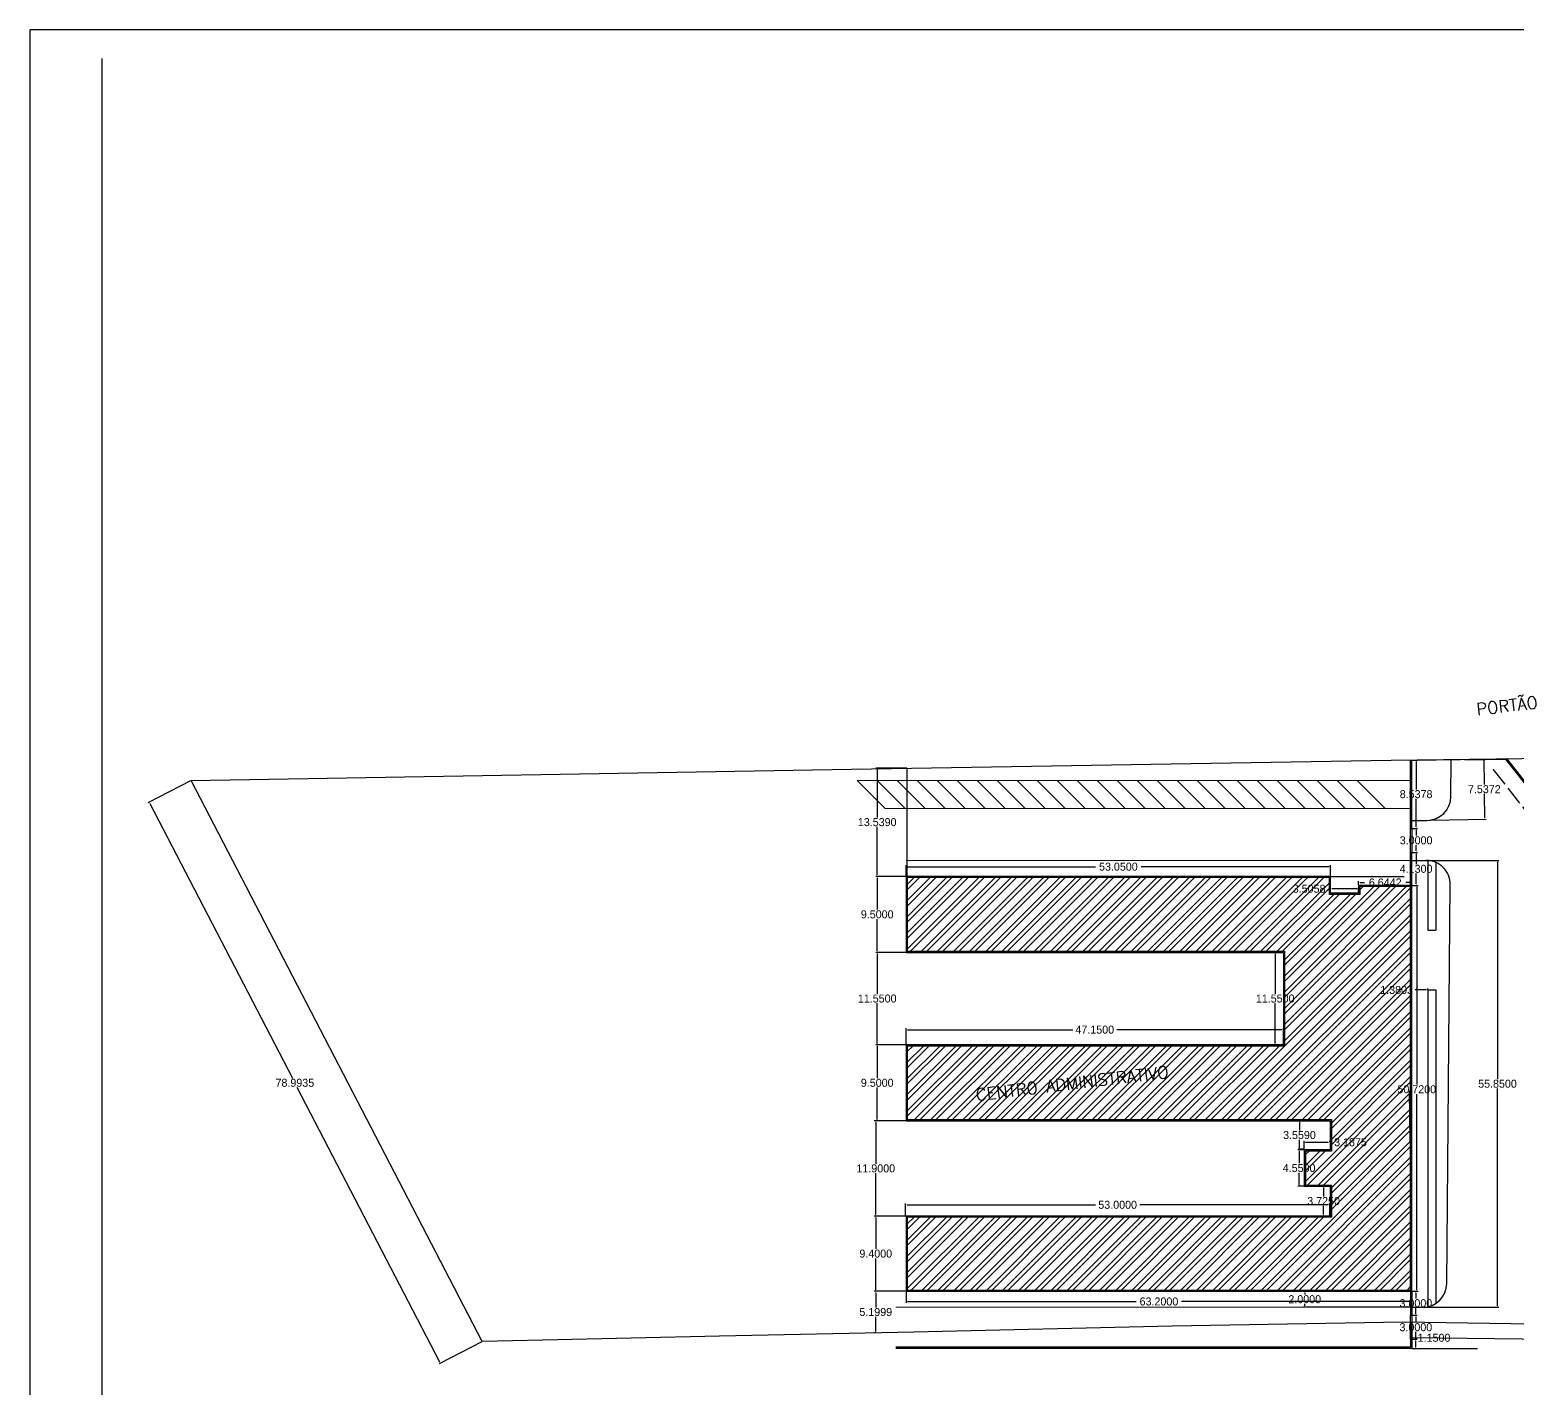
# Model space of a CAD drawing. Header units: inches. Extents: x 1211 to 1586, y 4594 to 4984.
# Drawn here: x 1280.5 to 1332.1, y 4739.2 to 4786.3 of the extents above; entities that cross this region are included whole.
import ezdxf

# ---------------------------------------------------------------- set-up
doc = ezdxf.new("R2010")
doc.units = ezdxf.units.IN
doc.header["$MEASUREMENT"] = 0
doc.linetypes.add('ACAD_ISO02W100', pattern=[15, 12, -3])
doc.linetypes.add('CONTINUO', pattern=[0])
for name, color, linetype in [('0.1', 1, 'Continuous'), ('Layer1', 1, 'Continuous'), ('Layer2', 2, 'Continuous'), ('PLANIMETRIA', 7, 'CONTINUO'), ('S2MARGF', 4, 'Continuous'), ('S2MARGG', 13, 'Continuous')]:
    doc.layers.add(name, color=color, linetype=linetype)
doc.layers.add('LINHA FINAS', color=1, linetype='Continuous', lineweight=15)
doc.styles.add('SIMPLEX', font='simplex', dxfattribs={"height": 0.2})
doc.dimstyles.get("Standard").update_dxf_attribs({"dimtxt": 0.35, "dimasz": 0.18, "dimexe": 0.18, "dimexo": 0.0625, "dimgap": 0.09, "dimtad": 0, "dimtih": 1, "dimtoh": 1, "dimzin": 0, "dimdsep": 46, "dimtxsty": 'Standard', "dimcen": 0.09, "dimse1": 1, "dimse2": 1, "dimadec": 0, "dimazin": 0, "dimtfac": 1, "dimtofl": 0, "dimtmove": 0, "dimatfit": 3, "dimfxl": 1, "dimtolj": 1, "dimtzin": 0, "dimarcsym": 0})

# ---------------------------------------------------------------- blocks, each defined once
blk = doc.blocks.new('implant 1')
h = blk.add_hatch()
h.set_pattern_fill('ANSI32', color=256, scale=0.15, style=0)
h.set_pattern_definition([(45, (0, 0), (-1.0102788, 1.0102788), []), (45, (0.6735, 0), (-1.0102788, 1.0102788), [])])
h.paths.add_polyline_path([(2131.32, 701.89), (2128.07, 701.89), (2128.07, 697.64), (2131.32, 697.64), (2131.32, 693.61), (2078.32, 693.61), (2078.32, 684.51), (2141.22, 684.51), (2141.22, 734.93), (2134.88, 734.93), (2134.88, 733.96), (2131.07, 733.96), (2131.07, 736.06), (2078.32, 736.06), (2078.32, 726.86), (2125.47, 726.86), (2125.47, 715.01), (2078.32, 715.01), (2078.32, 705.81), (2131.32, 705.81)])
blk.add_lwpolyline([(2078.17, 684.36), (2141.37, 684.36), (2141.37, 735.08), (2134.73, 735.08), (2134.73, 734.11), (2131.22, 734.11), (2131.22, 736.21), (2078.17, 736.21), (2078.17, 726.71), (2125.32, 726.71), (2125.32, 715.16), (2078.17, 715.16), (2078.17, 705.66), (2131.17, 705.66), (2131.17, 702.04), (2127.92, 702.04), (2127.92, 697.49), (2131.17, 697.49), (2131.17, 693.76), (2078.17, 693.76), (2078.17, 684.36)])
blk.add_lwpolyline([(2078.32, 684.51), (2141.22, 684.51), (2141.22, 734.93), (2134.88, 734.93), (2134.88, 733.96), (2131.07, 733.96), (2131.07, 736.06), (2078.32, 736.06), (2078.32, 726.86), (2125.47, 726.86), (2125.47, 715.01), (2078.32, 715.01), (2078.32, 705.81), (2131.32, 705.81), (2131.32, 701.89), (2128.07, 701.89), (2128.07, 697.64), (2131.32, 697.64), (2131.32, 693.61), (2078.32, 693.61)], close=True)
blk = doc.blocks.new('*D25')
at = {"layer": 'Defpoints', "color": 0, "transparency": 16777216}
for p in [(915.19, 4654.3), (918.95, 4654.3, -102), (918.95, 4640.76, -102)]:
    blk.add_point(p, dxfattribs=at)
at = {"layer": 'Layer2', "color": 0, "lineweight": -2, "transparency": 16777216}
for p, q in [((918.89, 4654.3), (915.01, 4654.3)), ((915.19, 4654.12), (915.19, 4648.12)), ((915.19, 4640.94), (915.19, 4646.94)), ((918.89, 4640.76), (915.01, 4640.76))]:
    blk.add_line(p, q, dxfattribs=at)
at = {"layer": 'Layer2', "color": 0, "transparency": 16777216}
for points in [[(915.16, 4654.12), (915.22, 4654.12), (915.19, 4654.3)], [(915.16, 4640.94), (915.22, 4640.94), (915.19, 4640.76)]]:
    blk.add_solid(points, dxfattribs=at)
at = {"layer": 'Layer2', "color": 0, "transparency": 16777216, "insert": (915.19, 4647.53), "char_height": 1, "attachment_point": 5}
blk.add_mtext('\\A1;13.5390', dxfattribs=at)
blk = doc.blocks.new('*D26')
at = {"layer": 'Defpoints', "color": 0, "transparency": 16777216}
for p in [(918.8, 4640.76, -102), (915.19, 4631.26), (918.8, 4631.26, -102)]:
    blk.add_point(p, dxfattribs=at)
at = {"layer": 'Layer2', "color": 0, "lineweight": -2, "transparency": 16777216}
for p, q in [((918.74, 4640.76), (915.01, 4640.76)), ((915.19, 4640.58), (915.19, 4636.6)), ((915.19, 4631.44), (915.19, 4635.42)), ((918.74, 4631.26), (915.01, 4631.26))]:
    blk.add_line(p, q, dxfattribs=at)
at = {"layer": 'Layer2', "color": 0, "transparency": 16777216}
for points in [[(915.16, 4640.58), (915.22, 4640.58), (915.19, 4640.76)], [(915.16, 4631.44), (915.22, 4631.44), (915.19, 4631.26)]]:
    blk.add_solid(points, dxfattribs=at)
at = {"layer": 'Layer2', "color": 0, "transparency": 16777216, "insert": (915.19, 4636.01), "char_height": 1, "attachment_point": 5}
blk.add_mtext('\\A1;9.5000', dxfattribs=at)
blk = doc.blocks.new('*D27')
at = {"layer": 'Defpoints', "color": 0, "transparency": 16777216}
for p in [(918.8, 4631.26, -102), (915.19, 4619.71), (918.8, 4619.71, -102)]:
    blk.add_point(p, dxfattribs=at)
at = {"layer": 'Layer2', "color": 0, "lineweight": -2, "transparency": 16777216}
for p, q in [((918.74, 4631.26), (915.01, 4631.26)), ((915.19, 4631.08), (915.19, 4626.08)), ((915.19, 4619.89), (915.19, 4624.9)), ((918.74, 4619.71), (915.01, 4619.71))]:
    blk.add_line(p, q, dxfattribs=at)
at = {"layer": 'Layer2', "color": 0, "transparency": 16777216}
for points in [[(915.16, 4631.08), (915.22, 4631.08), (915.19, 4631.26)], [(915.16, 4619.89), (915.22, 4619.89), (915.19, 4619.71)]]:
    blk.add_solid(points, dxfattribs=at)
at = {"layer": 'Layer2', "color": 0, "transparency": 16777216, "insert": (915.19, 4625.49), "char_height": 1, "attachment_point": 5}
blk.add_mtext('\\A1;11.5500', dxfattribs=at)
blk = doc.blocks.new('*D28')
at = {"layer": 'Defpoints', "color": 0, "transparency": 16777216}
for p in [(918.8, 4619.71, -102), (915.19, 4610.21), (918.8, 4610.21, -102)]:
    blk.add_point(p, dxfattribs=at)
at = {"layer": 'Layer2', "color": 0, "lineweight": -2, "transparency": 16777216}
for p, q in [((918.74, 4619.71), (915.01, 4619.71)), ((915.19, 4619.53), (915.19, 4615.55)), ((915.19, 4610.39), (915.19, 4614.37)), ((918.74, 4610.21), (915.01, 4610.21))]:
    blk.add_line(p, q, dxfattribs=at)
at = {"layer": 'Layer2', "color": 0, "transparency": 16777216}
for points in [[(915.16, 4619.53), (915.22, 4619.53), (915.19, 4619.71)], [(915.16, 4610.39), (915.22, 4610.39), (915.19, 4610.21)]]:
    blk.add_solid(points, dxfattribs=at)
at = {"layer": 'Layer2', "color": 0, "transparency": 16777216, "insert": (915.19, 4614.96), "char_height": 1, "attachment_point": 5}
blk.add_mtext('\\A1;9.5000', dxfattribs=at)
blk = doc.blocks.new('*D29')
at = {"layer": 'Defpoints', "color": 0, "transparency": 16777216}
for p in [(918.8, 4610.21, -102), (915.01, 4598.31), (918.8, 4598.31, -102)]:
    blk.add_point(p, dxfattribs=at)
at = {"layer": 'Layer2', "color": 0, "lineweight": -2, "transparency": 16777216}
for p, q in [((918.74, 4610.21), (914.83, 4610.21)), ((915.01, 4610.03), (915.01, 4604.85)), ((915.01, 4598.49), (915.01, 4603.67)), ((918.74, 4598.31), (914.83, 4598.31))]:
    blk.add_line(p, q, dxfattribs=at)
at = {"layer": 'Layer2', "color": 0, "transparency": 16777216}
for points in [[(914.98, 4610.03), (915.04, 4610.03), (915.01, 4610.21)], [(914.98, 4598.49), (915.04, 4598.49), (915.01, 4598.31)]]:
    blk.add_solid(points, dxfattribs=at)
at = {"layer": 'Layer2', "color": 0, "transparency": 16777216, "insert": (915.01, 4604.26), "char_height": 1, "attachment_point": 5}
blk.add_mtext('\\A1;11.9000', dxfattribs=at)
blk = doc.blocks.new('*D30')
at = {"layer": 'Defpoints', "color": 0, "transparency": 16777216}
for p in [(918.8, 4598.31, -102), (915.01, 4588.91), (918.8, 4588.91, -102)]:
    blk.add_point(p, dxfattribs=at)
at = {"layer": 'Layer2', "color": 0, "lineweight": -2, "transparency": 16777216}
for p, q in [((918.74, 4598.31), (914.83, 4598.31)), ((915.01, 4598.13), (915.01, 4594.2)), ((915.01, 4589.09), (915.01, 4593.02)), ((918.74, 4588.91), (914.83, 4588.91))]:
    blk.add_line(p, q, dxfattribs=at)
at = {"layer": 'Layer2', "color": 0, "transparency": 16777216}
for points in [[(914.98, 4598.13), (915.04, 4598.13), (915.01, 4598.31)], [(914.98, 4589.09), (915.04, 4589.09), (915.01, 4588.91)]]:
    blk.add_solid(points, dxfattribs=at)
at = {"layer": 'Layer2', "color": 0, "transparency": 16777216, "insert": (915.01, 4593.61), "char_height": 1, "attachment_point": 5}
blk.add_mtext('\\A1;9.4000', dxfattribs=at)
blk = doc.blocks.new('*D31')
at = {"layer": 'Defpoints', "color": 0, "transparency": 16777216}
for p in [(915.01, 4588.91), (915.01, 4583.71), (915.01, 4583.71)]:
    blk.add_point(p, dxfattribs=at)
at = {"layer": 'Layer2', "color": 0, "lineweight": -2, "transparency": 16777216}
for p, q in [((914.95, 4588.91), (914.83, 4588.91)), ((915.01, 4588.73), (915.01, 4586.9)), ((915.01, 4583.89), (915.01, 4585.72)), ((914.95, 4583.71), (914.83, 4583.71))]:
    blk.add_line(p, q, dxfattribs=at)
at = {"layer": 'Layer2', "color": 0, "transparency": 16777216}
for points in [[(914.98, 4588.73), (915.04, 4588.73), (915.01, 4588.91)], [(914.98, 4583.89), (915.04, 4583.89), (915.01, 4583.71)]]:
    blk.add_solid(points, dxfattribs=at)
at = {"layer": 'Layer2', "color": 0, "transparency": 16777216, "insert": (915.01, 4586.31), "char_height": 1, "attachment_point": 5}
blk.add_mtext('\\A1;5.1999', dxfattribs=at)
blk = doc.blocks.new('*D32')
at = {"layer": 'Defpoints', "color": 0, "transparency": 16777216}
for p in [(918.8, 4588.91, -102), (982, 4588.91, -102), (982, 4587.63)]:
    blk.add_point(p, dxfattribs=at)
at = {"layer": 'Layer2', "color": 0, "lineweight": -2, "transparency": 16777216}
for p, q in [((918.8, 4588.85), (918.8, 4587.45)), ((982, 4588.85), (982, 4587.45)), ((918.98, 4587.63), (947.56, 4587.63)), ((981.82, 4587.63), (953.24, 4587.63))]:
    blk.add_line(p, q, dxfattribs=at)
at = {"layer": 'Layer2', "color": 0, "transparency": 16777216}
for points in [[(918.98, 4587.66), (918.98, 4587.6), (918.8, 4587.63)], [(981.82, 4587.66), (981.82, 4587.6), (982, 4587.63)]]:
    blk.add_solid(points, dxfattribs=at)
at = {"layer": 'Layer2', "color": 0, "transparency": 16777216, "insert": (950.4, 4587.63), "char_height": 1, "attachment_point": 5}
blk.add_mtext('\\A1;63.2000', dxfattribs=at)
blk = doc.blocks.new('*D33')
at = {"layer": 'Defpoints', "color": 0, "transparency": 16777216}
for p in [(970.98, 4602.04), (971.8, 4602.04, -102), (971.8, 4598.31, -102)]:
    blk.add_point(p, dxfattribs=at)
at = {"layer": 'Layer2', "color": 0, "lineweight": -2, "transparency": 16777216}
for p, q in [((971.74, 4602.04), (970.8, 4602.04)), ((970.98, 4601.86), (970.98, 4600.77)), ((970.98, 4598.49), (970.98, 4599.59)), ((971.74, 4598.31), (970.8, 4598.31))]:
    blk.add_line(p, q, dxfattribs=at)
at = {"layer": 'Layer2', "color": 0, "transparency": 16777216}
for points in [[(970.95, 4601.86), (971.01, 4601.86), (970.98, 4602.04)], [(970.95, 4598.49), (971.01, 4598.49), (970.98, 4598.31)]]:
    blk.add_solid(points, dxfattribs=at)
at = {"layer": 'Layer2', "color": 0, "transparency": 16777216, "insert": (970.98, 4600.18), "char_height": 1, "attachment_point": 5}
blk.add_mtext('\\A1;3.7250', dxfattribs=at)
blk = doc.blocks.new('*D34')
at = {"layer": 'Defpoints', "color": 0, "transparency": 16777216}
for p in [(967.92, 4606.59), (968.55, 4606.59, -102), (968.55, 4602.04, -102)]:
    blk.add_point(p, dxfattribs=at)
at = {"layer": 'Layer2', "color": 0, "lineweight": -2, "transparency": 16777216}
for p, q in [((968.49, 4606.59), (967.74, 4606.59)), ((967.92, 4606.41), (967.92, 4604.9)), ((967.92, 4602.22), (967.92, 4603.72)), ((968.49, 4602.04), (967.74, 4602.04))]:
    blk.add_line(p, q, dxfattribs=at)
at = {"layer": 'Layer2', "color": 0, "transparency": 16777216}
for points in [[(967.89, 4606.41), (967.95, 4606.41), (967.92, 4606.59)], [(967.89, 4602.22), (967.95, 4602.22), (967.92, 4602.04)]]:
    blk.add_solid(points, dxfattribs=at)
at = {"layer": 'Layer2', "color": 0, "transparency": 16777216, "insert": (967.92, 4604.31), "char_height": 1, "attachment_point": 5}
blk.add_mtext('\\A1;4.5500', dxfattribs=at)
blk = doc.blocks.new('*D35')
at = {"layer": 'Defpoints', "color": 0, "transparency": 16777216}
for p in [(964.93, 4631.26), (965.95, 4631.26, -102), (965.95, 4619.71, -102)]:
    blk.add_point(p, dxfattribs=at)
at = {"layer": 'Layer2', "color": 0, "lineweight": -2, "transparency": 16777216}
for p, q in [((965.89, 4631.26), (964.75, 4631.26)), ((964.93, 4631.08), (964.93, 4626.08)), ((964.93, 4619.89), (964.93, 4624.9)), ((965.89, 4619.71), (964.75, 4619.71))]:
    blk.add_line(p, q, dxfattribs=at)
at = {"layer": 'Layer2', "color": 0, "transparency": 16777216}
for points in [[(964.9, 4631.08), (964.96, 4631.08), (964.93, 4631.26)], [(964.9, 4619.89), (964.96, 4619.89), (964.93, 4619.71)]]:
    blk.add_solid(points, dxfattribs=at)
at = {"layer": 'Layer2', "color": 0, "transparency": 16777216, "insert": (964.93, 4625.49), "char_height": 1, "attachment_point": 5}
blk.add_mtext('\\A1;11.5500', dxfattribs=at)
blk = doc.blocks.new('*D36')
at = {"layer": 'Defpoints', "color": 0, "transparency": 16777216}
for p in [(971.85, 4639.21), (971.85, 4638.66, -102), (975.36, 4638.66, -102)]:
    blk.add_point(p, dxfattribs=at)
at = {"layer": 'Layer2', "color": 0, "lineweight": -2, "transparency": 16777216}
for p, q in [((971.85, 4639.21), (971.67, 4639.21)), ((971.85, 4638.73), (971.85, 4639.39)), ((975.18, 4639.21), (972.03, 4639.21)), ((975.36, 4638.73), (975.36, 4639.39))]:
    blk.add_line(p, q, dxfattribs=at)
at = {"layer": 'Layer2', "color": 0, "transparency": 16777216}
for points in [[(972.03, 4639.24), (972.03, 4639.18), (971.85, 4639.21)], [(975.18, 4639.24), (975.18, 4639.18), (975.36, 4639.21)]]:
    blk.add_solid(points, dxfattribs=at)
at = {"layer": 'Layer2', "color": 0, "transparency": 16777216, "insert": (969.17, 4639.21), "char_height": 1, "attachment_point": 5}
blk.add_mtext('\\A1;3.5058', dxfattribs=at)
blk = doc.blocks.new('*D37')
at = {"layer": 'Defpoints', "color": 0, "transparency": 16777216}
for p in [(975.36, 4639.63, -102), (982, 4639.99), (982, 4639.63, -102)]:
    blk.add_point(p, dxfattribs=at)
at = {"layer": 'Layer2', "color": 0, "lineweight": -2, "transparency": 16777216}
for p, q in [((975.36, 4639.7), (975.36, 4640.17)), ((982, 4639.7), (982, 4640.17)), ((975.54, 4639.99), (976.09, 4639.99)), ((981.82, 4639.99), (981.27, 4639.99))]:
    blk.add_line(p, q, dxfattribs=at)
at = {"layer": 'Layer2', "color": 0, "transparency": 16777216}
for points in [[(975.54, 4640.02), (975.54, 4639.96), (975.36, 4639.99)], [(981.82, 4640.02), (981.82, 4639.96), (982, 4639.99)]]:
    blk.add_solid(points, dxfattribs=at)
at = {"layer": 'Layer2', "color": 0, "transparency": 16777216, "insert": (978.68, 4639.99), "char_height": 1, "attachment_point": 5}
blk.add_mtext('\\A1;6.6442', dxfattribs=at)
blk = doc.blocks.new('*D38')
at = {"layer": 'Defpoints', "color": 0, "transparency": 16777216}
for p in [(982, 4646.76, -102), (982.54, 4646.76), (982, 4643.76, -102)]:
    blk.add_point(p, dxfattribs=at)
at = {"layer": 'Layer2', "color": 0, "lineweight": -2, "transparency": 16777216}
for p, q in [((982.07, 4646.76), (982.72, 4646.76)), ((982.54, 4646.58), (982.54, 4645.85)), ((982.54, 4643.94), (982.54, 4644.67)), ((982.07, 4643.76), (982.72, 4643.76))]:
    blk.add_line(p, q, dxfattribs=at)
at = {"layer": 'Layer2', "color": 0, "transparency": 16777216}
for points in [[(982.51, 4646.58), (982.57, 4646.58), (982.54, 4646.76)], [(982.51, 4643.94), (982.57, 4643.94), (982.54, 4643.76)]]:
    blk.add_solid(points, dxfattribs=at)
at = {"layer": 'Layer2', "color": 0, "transparency": 16777216, "insert": (982.54, 4645.26), "char_height": 1, "attachment_point": 5}
blk.add_mtext('\\A1;3.0000', dxfattribs=at)
blk = doc.blocks.new('*D39')
at = {"layer": 'Defpoints', "color": 0, "transparency": 16777216}
for p in [(982, 4639.63, -102), (982.62, 4639.63), (982, 4588.91, -102)]:
    blk.add_point(p, dxfattribs=at)
at = {"layer": 'Layer2', "color": 0, "lineweight": -2, "transparency": 16777216}
for p, q in [((982.07, 4639.63), (982.8, 4639.63)), ((982.62, 4639.45), (982.62, 4614.74)), ((982.62, 4589.09), (982.62, 4613.56)), ((982.07, 4588.91), (982.8, 4588.91))]:
    blk.add_line(p, q, dxfattribs=at)
at = {"layer": 'Layer2', "color": 0, "transparency": 16777216}
for points in [[(982.59, 4639.45), (982.65, 4639.45), (982.62, 4639.63)], [(982.59, 4589.09), (982.65, 4589.09), (982.62, 4588.91)]]:
    blk.add_solid(points, dxfattribs=at)
at = {"layer": 'Layer2', "color": 0, "transparency": 16777216, "insert": (982.62, 4614.15), "char_height": 1, "attachment_point": 5}
blk.add_mtext('\\A1;50.7200', dxfattribs=at)
blk = doc.blocks.new('*D40')
at = {"color": 0, "lineweight": -2, "transparency": 16777216}
for p, q in [((982.07, 4582.91), (982.69, 4582.91)), ((982.51, 4582.91), (982.51, 4583.09)), ((982.51, 4583.09), (982.69, 4583.09)), ((982.51, 4581.94), (982.51, 4582.73)), ((982.07, 4581.76), (982.69, 4581.76))]:
    blk.add_line(p, q, dxfattribs=at)
at = {"color": 0, "transparency": 16777216}
for points in [[(982.48, 4582.73), (982.54, 4582.73), (982.51, 4582.91)], [(982.48, 4581.94), (982.54, 4581.94), (982.51, 4581.76)]]:
    blk.add_solid(points, dxfattribs=at)
at = {"layer": 'Defpoints', "color": 0, "transparency": 16777216}
for p in [(982, 4582.91, -102), (982.51, 4582.91), (982, 4581.76, -102)]:
    blk.add_point(p, dxfattribs=at)
at = {"color": 0, "transparency": 16777216, "insert": (984.78, 4583.09), "char_height": 1, "attachment_point": 5}
blk.add_mtext('\\A1;1.1500', dxfattribs=at)
blk = doc.blocks.new('*D41')
at = {"layer": 'Defpoints', "color": 0, "transparency": 16777216}
for p in [(982, 4585.91, -102), (982.51, 4585.91), (982, 4582.91, -102)]:
    blk.add_point(p, dxfattribs=at)
at = {"layer": 'Layer2', "color": 0, "lineweight": -2, "transparency": 16777216}
for p, q in [((982.07, 4585.91), (982.69, 4585.91)), ((982.51, 4585.73), (982.51, 4585)), ((982.07, 4582.91), (982.69, 4582.91)), ((982.51, 4583.09), (982.51, 4583.82))]:
    blk.add_line(p, q, dxfattribs=at)
at = {"layer": 'Layer2', "color": 0, "transparency": 16777216}
for points in [[(982.48, 4585.73), (982.54, 4585.73), (982.51, 4585.91)], [(982.48, 4583.09), (982.54, 4583.09), (982.51, 4582.91)]]:
    blk.add_solid(points, dxfattribs=at)
at = {"layer": 'Layer2', "color": 0, "transparency": 16777216, "insert": (982.51, 4584.41), "char_height": 1, "attachment_point": 5}
blk.add_mtext('\\A1;3.0000', dxfattribs=at)
blk = doc.blocks.new('*D42')
at = {"layer": 'Defpoints', "color": 0, "transparency": 16777216}
for p in [(982, 4588.91, -102), (982.51, 4588.91), (982, 4585.91, -102)]:
    blk.add_point(p, dxfattribs=at)
at = {"layer": 'Layer2', "color": 0, "lineweight": -2, "transparency": 16777216}
for p, q in [((982.07, 4588.91), (982.69, 4588.91)), ((982.51, 4588.73), (982.51, 4588)), ((982.51, 4586.09), (982.51, 4586.82)), ((982.07, 4585.91), (982.69, 4585.91))]:
    blk.add_line(p, q, dxfattribs=at)
at = {"layer": 'Layer2', "color": 0, "transparency": 16777216}
for points in [[(982.48, 4588.73), (982.54, 4588.73), (982.51, 4588.91)], [(982.48, 4586.09), (982.54, 4586.09), (982.51, 4585.91)]]:
    blk.add_solid(points, dxfattribs=at)
at = {"layer": 'Layer2', "color": 0, "transparency": 16777216, "insert": (982.51, 4587.41), "char_height": 1, "attachment_point": 5}
blk.add_mtext('\\A1;3.0000', dxfattribs=at)
blk = doc.blocks.new('*D43')
at = {"layer": 'Defpoints', "color": 0, "transparency": 16777216}
for p in [(982, 4643.76, -102), (982.54, 4643.76), (982, 4639.63, -102)]:
    blk.add_point(p, dxfattribs=at)
at = {"layer": 'Layer2', "color": 0, "lineweight": -2, "transparency": 16777216}
for p, q in [((982.07, 4643.76), (982.72, 4643.76)), ((982.54, 4643.58), (982.54, 4642.29)), ((982.54, 4639.81), (982.54, 4641.11)), ((982.07, 4639.63), (982.72, 4639.63))]:
    blk.add_line(p, q, dxfattribs=at)
at = {"layer": 'Layer2', "color": 0, "transparency": 16777216}
for points in [[(982.51, 4643.58), (982.57, 4643.58), (982.54, 4643.76)], [(982.51, 4639.81), (982.57, 4639.81), (982.54, 4639.63)]]:
    blk.add_solid(points, dxfattribs=at)
at = {"layer": 'Layer2', "color": 0, "transparency": 16777216, "insert": (982.54, 4641.7), "char_height": 1, "attachment_point": 5}
blk.add_mtext('\\A1;4.1300', dxfattribs=at)
blk = doc.blocks.new('*D44')
at = {"layer": 'Defpoints', "color": 0, "transparency": 16777216}
for p in [(982, 4655.3, -102), (982.54, 4655.3), (982, 4646.76, -102)]:
    blk.add_point(p, dxfattribs=at)
at = {"layer": 'Layer2', "color": 0, "lineweight": -2, "transparency": 16777216}
for p, q in [((982.07, 4655.3), (982.72, 4655.3)), ((982.54, 4655.12), (982.54, 4651.62)), ((982.54, 4646.94), (982.54, 4650.44)), ((982.07, 4646.76), (982.72, 4646.76))]:
    blk.add_line(p, q, dxfattribs=at)
at = {"layer": 'Layer2', "color": 0, "transparency": 16777216}
for points in [[(982.51, 4655.12), (982.57, 4655.12), (982.54, 4655.3)], [(982.51, 4646.94), (982.57, 4646.94), (982.54, 4646.76)]]:
    blk.add_solid(points, dxfattribs=at)
at = {"layer": 'Layer2', "color": 0, "transparency": 16777216, "insert": (982.54, 4651.03), "char_height": 1, "attachment_point": 5}
blk.add_mtext('\\A1;8.5378', dxfattribs=at)
blk = doc.blocks.new('*D58')
at = {"layer": 'Defpoints', "color": 0, "transparency": 16777216}
for p in [(981.85, 4585.02, -102), (981.83, 4583.13), (1071.63, 4584.09, -102)]:
    blk.add_point(p, dxfattribs=at)
at = {"layer": 'Layer2', "color": 0, "lineweight": -2, "transparency": 16777216}
for p, q in [((981.85, 4584.96), (981.83, 4582.95)), ((982.01, 4583.12), (1023.72, 4582.69)), ((1071.43, 4582.2), (1029.73, 4582.63)), ((1071.63, 4584.03), (1071.61, 4582.02))]:
    blk.add_line(p, q, dxfattribs=at)
at = {"layer": 'Layer2', "color": 0, "transparency": 16777216}
for points in [[(982.01, 4583.15), (982.01, 4583.09), (981.83, 4583.13)], [(1071.43, 4582.23), (1071.43, 4582.17), (1071.61, 4582.2)]]:
    blk.add_solid(points, dxfattribs=at)
at = {"layer": 'Layer2', "color": 0, "transparency": 16777216, "insert": (1026.72, 4582.66), "char_height": 1, "attachment_point": 5}
blk.add_mtext('\\A1;89.7808', dxfattribs=at)
blk = doc.blocks.new('*D59')
at = {"layer": 'Defpoints', "color": 0, "transparency": 16777216}
for p in [(829.45, 4652.74, -102), (865.83, 4582.62, -102), (860.6, 4579.9)]:
    blk.add_point(p, dxfattribs=at)
at = {"layer": 'Layer2', "color": 0, "lineweight": -2, "transparency": 16777216}
for p, q in [((829.39, 4652.71), (824.05, 4649.94)), ((824.3, 4649.86), (842.1, 4615.55)), ((860.51, 4580.06), (842.71, 4614.37)), ((865.78, 4582.59), (860.44, 4579.82))]:
    blk.add_line(p, q, dxfattribs=at)
at = {"layer": 'Layer2', "color": 0, "transparency": 16777216}
for points in [[(824.32, 4649.87), (824.27, 4649.85), (824.21, 4650.02)], [(860.54, 4580.08), (860.49, 4580.05), (860.6, 4579.9)]]:
    blk.add_solid(points, dxfattribs=at)
at = {"layer": 'Layer2', "color": 0, "transparency": 16777216, "insert": (842.41, 4614.96), "char_height": 1, "attachment_point": 5}
blk.add_mtext('\\A1;78.9935', dxfattribs=at)
blk = doc.blocks.new('*D106')
at = {"layer": 'Defpoints', "color": 0, "transparency": 16777216}
for p in [(918.8, 4641.97), (918.8, 4640.76, -102), (971.85, 4640.76, -102)]:
    blk.add_point(p, dxfattribs=at)
at = {"layer": 'Layer2', "color": 0, "lineweight": -2, "transparency": 16777216}
for p, q in [((918.8, 4640.83), (918.8, 4642.15)), ((918.98, 4641.97), (942.49, 4641.97)), ((971.67, 4641.97), (948.17, 4641.97)), ((971.85, 4640.83), (971.85, 4642.15))]:
    blk.add_line(p, q, dxfattribs=at)
at = {"layer": 'Layer2', "color": 0, "transparency": 16777216}
for points in [[(918.98, 4642), (918.98, 4641.94), (918.8, 4641.97)], [(971.67, 4642), (971.67, 4641.94), (971.85, 4641.97)]]:
    blk.add_solid(points, dxfattribs=at)
at = {"layer": 'Layer2', "color": 0, "transparency": 16777216, "insert": (945.33, 4641.97), "char_height": 1, "attachment_point": 5}
blk.add_mtext('\\A1;53.0500', dxfattribs=at)
blk = doc.blocks.new('*D107')
at = {"layer": 'Defpoints', "color": 0, "transparency": 16777216}
for p in [(918.8, 4621.6), (918.8, 4619.71, -102), (965.95, 4619.71, -102)]:
    blk.add_point(p, dxfattribs=at)
at = {"layer": 'Layer2', "color": 0, "lineweight": -2, "transparency": 16777216}
for p, q in [((918.8, 4619.78), (918.8, 4621.78)), ((918.98, 4621.6), (939.62, 4621.6)), ((965.77, 4621.6), (945.14, 4621.6)), ((965.95, 4619.78), (965.95, 4621.78))]:
    blk.add_line(p, q, dxfattribs=at)
at = {"layer": 'Layer2', "color": 0, "transparency": 16777216}
for points in [[(918.98, 4621.63), (918.98, 4621.57), (918.8, 4621.6)], [(965.77, 4621.63), (965.77, 4621.57), (965.95, 4621.6)]]:
    blk.add_solid(points, dxfattribs=at)
at = {"layer": 'Layer2', "color": 0, "transparency": 16777216, "insert": (942.38, 4621.6), "char_height": 1, "attachment_point": 5}
blk.add_mtext('\\A1;47.1500', dxfattribs=at)
blk = doc.blocks.new('*D108')
at = {"layer": 'Defpoints', "color": 0, "transparency": 16777216}
for p in [(918.74, 4599.71), (918.74, 4598.31), (971.74, 4598.31)]:
    blk.add_point(p, dxfattribs=at)
at = {"layer": 'Layer2', "color": 0, "lineweight": -2, "transparency": 16777216}
for p, q in [((918.74, 4598.38), (918.74, 4599.89)), ((918.92, 4599.71), (942.48, 4599.71)), ((971.56, 4599.71), (948, 4599.71)), ((971.74, 4598.38), (971.74, 4599.89))]:
    blk.add_line(p, q, dxfattribs=at)
at = {"layer": 'Layer2', "color": 0, "transparency": 16777216}
for points in [[(918.92, 4599.74), (918.92, 4599.68), (918.74, 4599.71)], [(971.56, 4599.74), (971.56, 4599.68), (971.74, 4599.71)]]:
    blk.add_solid(points, dxfattribs=at)
at = {"layer": 'Layer2', "color": 0, "transparency": 16777216, "insert": (945.24, 4599.71), "char_height": 1, "attachment_point": 5}
blk.add_mtext('\\A1;53.0000', dxfattribs=at)
blk = doc.blocks.new('*D109')
at = {"layer": 'Defpoints', "color": 0, "transparency": 16777216}
for p in [(971.74, 4607.53), (971.74, 4607.53), (968.55, 4606.59, -102)]:
    blk.add_point(p, dxfattribs=at)
at = {"layer": 'Layer2', "color": 0, "lineweight": -2, "transparency": 16777216}
for p, q in [((968.55, 4606.65), (968.55, 4607.71)), ((968.73, 4607.53), (971.56, 4607.53)), ((971.74, 4607.59), (971.74, 4607.71)), ((971.74, 4607.53), (971.92, 4607.53))]:
    blk.add_line(p, q, dxfattribs=at)
at = {"layer": 'Layer2', "color": 0, "transparency": 16777216}
for points in [[(968.73, 4607.56), (968.73, 4607.5), (968.55, 4607.53)], [(971.56, 4607.56), (971.56, 4607.5), (971.74, 4607.53)]]:
    blk.add_solid(points, dxfattribs=at)
at = {"layer": 'Layer2', "color": 0, "transparency": 16777216, "insert": (974.34, 4607.53), "char_height": 1, "attachment_point": 5}
blk.add_mtext('\\A1;3.1875', dxfattribs=at)
blk = doc.blocks.new('*D110')
at = {"layer": 'Defpoints', "color": 0, "transparency": 16777216}
for p in [(967.96, 4610.21), (968.55, 4610.21), (968.55, 4606.65)]:
    blk.add_point(p, dxfattribs=at)
at = {"layer": 'Layer2', "color": 0, "lineweight": -2, "transparency": 16777216}
for p, q in [((968.49, 4610.21), (967.78, 4610.21)), ((967.96, 4610.03), (967.96, 4609.02)), ((968.49, 4606.65), (967.78, 4606.65)), ((967.96, 4606.83), (967.96, 4607.84))]:
    blk.add_line(p, q, dxfattribs=at)
at = {"layer": 'Layer2', "color": 0, "transparency": 16777216}
for points in [[(967.93, 4610.03), (967.99, 4610.03), (967.96, 4610.21)], [(967.93, 4606.83), (967.99, 4606.83), (967.96, 4606.65)]]:
    blk.add_solid(points, dxfattribs=at)
at = {"layer": 'Layer2', "color": 0, "transparency": 16777216, "insert": (967.96, 4608.43), "char_height": 1, "attachment_point": 5}
blk.add_mtext('\\A1;3.5590', dxfattribs=at)
blk = doc.blocks.new('*D182')
at = {"layer": 'Defpoints', "color": 0, "transparency": 16777216}
for p in [(982.62, 4626.56), (982.62, 4626.56), (984, 4626.56, -102)]:
    blk.add_point(p, dxfattribs=at)
at = {"layer": 'Layer2', "color": 0, "lineweight": -2, "transparency": 16777216}
for p, q in [((982.62, 4626.56), (982.44, 4626.56)), ((982.62, 4626.63), (982.62, 4626.74)), ((983.82, 4626.56), (982.8, 4626.56)), ((984, 4626.63), (984, 4626.74))]:
    blk.add_line(p, q, dxfattribs=at)
at = {"layer": 'Layer2', "color": 0, "transparency": 16777216}
for points in [[(982.8, 4626.59), (982.8, 4626.53), (982.62, 4626.56)], [(983.82, 4626.59), (983.82, 4626.53), (984, 4626.56)]]:
    blk.add_solid(points, dxfattribs=at)
at = {"layer": 'Layer2', "color": 0, "transparency": 16777216, "insert": (980.1, 4626.56), "char_height": 1, "attachment_point": 5}
blk.add_mtext('\\A1;1.3803', dxfattribs=at)
blk = doc.blocks.new('*D185')
at = {"layer": 'Defpoints', "color": 0, "transparency": 16777216}
for p in [(982, 4642.76, -102), (982, 4586.91, -102), (992.71, 4586.91)]:
    blk.add_point(p, dxfattribs=at)
at = {"layer": 'Layer2', "color": 0, "lineweight": -2, "transparency": 16777216}
for p, q in [((982.07, 4642.76), (992.89, 4642.76)), ((992.71, 4642.58), (992.71, 4615.43)), ((992.71, 4587.09), (992.71, 4614.25)), ((982.07, 4586.91), (992.89, 4586.91))]:
    blk.add_line(p, q, dxfattribs=at)
at = {"layer": 'Layer2', "color": 0, "transparency": 16777216}
for points in [[(992.68, 4642.58), (992.74, 4642.58), (992.71, 4642.76)], [(992.68, 4587.09), (992.74, 4587.09), (992.71, 4586.91)]]:
    blk.add_solid(points, dxfattribs=at)
at = {"layer": 'Layer2', "color": 0, "transparency": 16777216, "insert": (992.71, 4614.84), "char_height": 1, "attachment_point": 5}
blk.add_mtext('\\A1;55.8500', dxfattribs=at)
blk = doc.blocks.new('*D186')
at = {"layer": 'Defpoints', "color": 0, "transparency": 16777216}
for p in [(981.9, 4655.3, -102), (991.01, 4655.42), (982, 4647.76, -102)]:
    blk.add_point(p, dxfattribs=at)
at = {"layer": 'Layer2', "color": 0, "lineweight": -2, "transparency": 16777216}
for p, q in [((981.97, 4655.3), (991.19, 4655.42)), ((991.01, 4655.24), (991.05, 4652.24)), ((991.11, 4648.06), (991.07, 4651.06)), ((982.07, 4647.76), (991.29, 4647.89))]:
    blk.add_line(p, q, dxfattribs=at)
at = {"layer": 'Layer2', "color": 0, "transparency": 16777216}
for points in [[(991.04, 4655.24), (990.98, 4655.24), (991.01, 4655.42)], [(991.14, 4648.07), (991.08, 4648.06), (991.11, 4647.88)]]:
    blk.add_solid(points, dxfattribs=at)
at = {"layer": 'Layer2', "color": 0, "transparency": 16777216, "insert": (991.06, 4651.65), "char_height": 1, "attachment_point": 5}
blk.add_mtext('\\A1;7.5372', dxfattribs=at)
blk = doc.blocks.new('*D188')
at = {"layer": 'Defpoints', "color": 0, "transparency": 16777216}
for p in [(968.62, 4588.91), (982, 4588.91, -102), (982, 4586.91, -102)]:
    blk.add_point(p, dxfattribs=at)
at = {"layer": 'Layer2', "color": 0, "lineweight": -2, "transparency": 16777216}
for p, q in [((981.94, 4588.91), (968.44, 4588.91)), ((968.62, 4588.73), (968.62, 4588.5)), ((981.94, 4586.91), (968.44, 4586.91)), ((968.62, 4587.09), (968.62, 4587.32))]:
    blk.add_line(p, q, dxfattribs=at)
at = {"layer": 'Layer2', "color": 0, "transparency": 16777216}
for points in [[(968.59, 4588.73), (968.65, 4588.73), (968.62, 4588.91)], [(968.59, 4587.09), (968.65, 4587.09), (968.62, 4586.91)]]:
    blk.add_solid(points, dxfattribs=at)
at = {"layer": 'Layer2', "color": 0, "transparency": 16777216, "insert": (968.62, 4587.91), "char_height": 1, "attachment_point": 5}
blk.add_mtext('\\A1;2.0000', dxfattribs=at)
blk = doc.blocks.new('vytvguyvuy')
for p, q in [((981.854, 4646.763, -102), (981.854, 4655.299, -102)), ((982.004, 4646.763, -102), (982.004, 4655.301, -102)), ((986.888, 4650.738, -102), (986.926, 4655.367, -102)), ((993.712, 4655.392, -102), (1021.494, 4619.988, -102)), ((993.83, 4655.485, -102), (1021.612, 4620.08, -102)), ((918.954, 4640.613, -102), (918.954, 4654.302, -102)), ((982.004, 4647.763, -102), (983.888, 4647.763, -102)), ((981.854, 4646.763, -102), (982.004, 4646.763, -102)), ((981.854, 4639.633, -102), (981.854, 4643.763, -102)), ((981.854, 4643.763, -102), (982.004, 4643.763, -102)), ((982.004, 4639.633, -102), (982.004, 4643.763, -102)), ((982.004, 4642.763, -102), (983.795, 4642.763, -102)), ((984.004, 4642.756, -102), (984.004, 4634.053, -102)), ((985.004, 4642.509, -102), (985.004, 4634.053, -102)), ((918.804, 4640.763, -102), (981.031, 4640.763, -102)), ((986.376, 4589.888, -102), (986.795, 4639.738, -102)), ((984.004, 4634.053, -102), (985.004, 4634.053, -102)), ((984.004, 4626.563, -102), (985.004, 4626.563, -102)), ((984.004, 4626.563, -102), (984.004, 4586.979, -102)), ((985.004, 4626.563, -102), (985.004, 4587.393, -102)), ((981.654, 4613.958, -102), (981.771, 4607.659, -102)), ((981.854, 4588.913, -102), (981.854, 4585.913, -102)), ((982.004, 4588.913, -102), (982.004, 4585.913, -102)), ((982.004, 4586.913, -102), (983.376, 4586.913, -102)), ((981.854, 4585.913, -102), (982.004, 4585.913, -102)), ((981.854, 4582.913, -102), (981.854, 4581.913, -102)), ((981.854, 4582.913, -102), (982.004, 4582.913, -102)), ((982.004, 4582.913, -102), (982.004, 4581.763, -102)), ((981.854, 4581.913, -102), (917.503, 4581.913, -102)), ((982.004, 4581.763, -102), (917.503, 4581.763, -102)), ((982.004, 4581.763, -102), (990.223, 4581.763, -102))]:
    blk.add_line(p, q)
at = {"linetype": 'ACAD_ISO02W100', "ltscale": 0.2}
blk.add_line((992.139, 4654.157, -102), (1020.552, 4617.948, -102), dxfattribs=at)
at = {"elevation": -102}
blk.add_lwpolyline([(829.448, 4652.736), (911.998, 4654.167), (979.438, 4655.266), (1005.524, 4655.615), (1045.768, 4656.618), (1077.86, 4657.162), (1078.492, 4626.277), (1156.295, 4628.361), (1156.482, 4607.771), (1156.536, 4601.852), (1156.67, 4587.182), (1126.92, 4585.466), (1106.142, 4584.358), (1082.942, 4583.185), (1071.63, 4584.092), (1018.827, 4584.472), (980.9, 4585.033), (952.041, 4584.536), (919.752, 4583.818), (895.501, 4583.279), (873.403, 4582.788), (865.831, 4582.62), (829.448, 4652.736)], dxfattribs=at)
for centre, start, end in [((983.888, 4650.763, -102), 270, 359.51863), ((983.795, 4639.763, -102), 359.51863, 90), ((983.376, 4589.913, -102), 270, 359.51863)]:
    blk.add_arc(centre, 3, start, end)
at = {"layer": '0.1', "elevation": -102}
for points in [[(981.854, 4646.763), (982.004, 4646.763), (982.004, 4643.763), (981.854, 4643.763)], [(981.854, 4585.913), (982.004, 4585.913), (982.004, 4582.913), (981.854, 4582.913)]]:
    blk.add_lwpolyline(points, close=True, dxfattribs=at)
at = {"layer": 'Layer1', "linetype": 'CONTINUO', "elevation": -102, "flags": 128}
blk.add_lwpolyline([(988.631, 4655.312), (993.712, 4655.392)], dxfattribs=at)
at = {"layer": 'LINHA FINAS'}
for p, q in [((912.691, 4652.763, -102), (981.854, 4652.763, -102)), ((912.691, 4652.763, -102), (916.191, 4649.263, -102)), ((915.191, 4652.763, -102), (918.691, 4649.263, -102)), ((917.691, 4652.763, -102), (921.191, 4649.263, -102)), ((920.191, 4652.763, -102), (923.691, 4649.263, -102)), ((922.691, 4652.763, -102), (926.191, 4649.263, -102)), ((925.191, 4652.763, -102), (928.691, 4649.263, -102)), ((927.691, 4652.763, -102), (931.191, 4649.263, -102)), ((930.191, 4652.763, -102), (933.691, 4649.263, -102)), ((932.691, 4652.763, -102), (936.191, 4649.263, -102)), ((935.191, 4652.763, -102), (938.691, 4649.263, -102)), ((937.691, 4652.763, -102), (941.191, 4649.263, -102)), ((940.191, 4652.763, -102), (943.691, 4649.263, -102)), ((942.691, 4652.763, -102), (946.191, 4649.263, -102)), ((945.191, 4652.763, -102), (948.691, 4649.263, -102)), ((947.691, 4652.763, -102), (951.191, 4649.263, -102)), ((950.191, 4652.763, -102), (953.691, 4649.263, -102)), ((952.691, 4652.763, -102), (956.191, 4649.263, -102)), ((955.191, 4652.763, -102), (958.691, 4649.263, -102)), ((957.691, 4652.763, -102), (961.191, 4649.263, -102)), ((960.191, 4652.763, -102), (963.691, 4649.263, -102)), ((962.691, 4652.763, -102), (966.191, 4649.263, -102)), ((965.191, 4652.763, -102), (968.691, 4649.263, -102)), ((967.691, 4652.763, -102), (971.191, 4649.263, -102)), ((970.191, 4652.763, -102), (973.691, 4649.263, -102)), ((972.691, 4652.763, -102), (976.191, 4649.263, -102)), ((975.191, 4652.763, -102), (978.691, 4649.263, -102)), ((916.191, 4649.263, -102), (981.854, 4649.263, -102)), ((918.804, 4642.763, -102), (981.854, 4642.763, -102)), ((982.004, 4586.913, -102), (917.503, 4586.913, -102))]:
    blk.add_line(p, q, dxfattribs=at)
blk.add_blockref('implant 1', (-1159.37, 3904.548, -102))
at = {"layer": 'PLANIMETRIA', "color": 7, "style": 'SIMPLEX'}
for s, p in [('PORTÃO', (990.162, 4660.885, -102)), ('CENTRO ADMINISTRATIVO', (927.613, 4612.712, -102))]:
    blk.add_text(s, height=1.5, rotation=6.83534, dxfattribs=at).set_placement(p)
dim = blk.add_linear_dim(base=(982.509, 4582.913), p1=(982.004, 4581.763, -102), p2=(982.004, 4582.913, -102), angle=90, dimstyle='Standard')
dim.commit()
dim.dimension.update_dxf_attribs({"geometry": '*D40', "text_midpoint": (984.779, 4583.093)})
at = {"layer": 'Layer2'}
for base, p1, p2, picture, middle in [((982.543, 4655.301), (982.004, 4646.763, -102), (982.004, 4655.301, -102), '*D44', (982.543, 4651.032)), ((915.191, 4654.302), (918.954, 4640.763, -102), (918.954, 4654.302, -102), '*D25', (915.191, 4647.532)), ((982.543, 4646.763), (982.004, 4643.763, -102), (982.004, 4646.763, -102), '*D38', (982.543, 4645.263)), ((982.543, 4643.763), (982.004, 4639.633, -102), (982.004, 4643.763, -102), '*D43', (982.543, 4641.698)), ((915.191, 4631.263), (918.804, 4640.763, -102), (918.804, 4631.263, -102), '*D26', (915.191, 4636.013)), ((915.191, 4619.713), (918.804, 4631.263, -102), (918.804, 4619.713, -102), '*D27', (915.191, 4625.488)), ((964.927, 4631.263), (965.954, 4619.713, -102), (965.954, 4631.263, -102), '*D35', (964.927, 4625.488)), ((915.191, 4610.213), (918.804, 4619.713, -102), (918.804, 4610.213, -102), '*D28', (915.191, 4614.963)), ((915.011, 4598.313), (918.804, 4610.213, -102), (918.804, 4598.313, -102), '*D29', (915.011, 4604.263)), ((967.962, 4610.209), (968.554, 4606.65), (968.554, 4610.209), '*D110', (967.962, 4608.43)), ((967.917, 4606.588), (968.554, 4602.038, -102), (968.554, 4606.588, -102), '*D34', (967.917, 4604.313)), ((970.982331084, 4602.037859469), (971.80379663, 4598.312859469, -102), (971.80379663, 4602.037859469, -102), '*D33', (970.982331084, 4600.175359469)), ((915.011, 4588.913), (918.804, 4598.313, -102), (918.804, 4588.913, -102), '*D30', (915.011, 4593.613)), ((915.011, 4583.713), (915.011, 4588.913), (915.011, 4583.713), '*D31', (915.011, 4586.313)), ((968.616, 4588.913), (982.004, 4586.913, -102), (982.004, 4588.913, -102), '*D188', (968.616, 4587.913)), ((982.509, 4588.913), (982.004, 4585.913, -102), (982.004, 4588.913, -102), '*D42', (982.509, 4587.413)), ((982.509, 4585.913), (982.004, 4582.913, -102), (982.004, 4585.913, -102), '*D41', (982.509, 4584.413))]:
    dim = blk.add_linear_dim(base=base, p1=p1, p2=p2, angle=90, dimstyle='Standard', dxfattribs=at)
    dim.commit()
    dim.dimension.update_dxf_attribs({"geometry": picture, "text_midpoint": middle})
for p1, p2, distance, picture, middle in [((982.004, 4647.763, -102), (981.903, 4655.299, -102), -9.109, '*D186', (991.061, 4651.653)), ((829.448, 4652.736, -102), (865.831, 4582.62, -102), -5.896, '*D59', (842.406, 4614.963)), ((982.004, 4642.763, -102), (982.004, 4586.913, -102), 10.706, '*D185', (992.709, 4614.838)), ((984.004, 4626.563, -102), (982.624, 4626.563), 0, '*D182', (980.104, 4626.563)), ((1071.63, 4584.092, -102), (981.854, 4585.019, -102), 1.894, '*D58', (1026.722, 4582.662))]:
    dim = blk.add_aligned_dim(p1=p1, p2=p2, distance=distance, dimstyle='Standard', dxfattribs=at)
    dim.commit()
    dim.dimension.update_dxf_attribs({"geometry": picture, "text_midpoint": middle})
for base, p1, p2, picture, middle in [((918.804, 4641.968), (971.854, 4640.763, -102), (918.804, 4640.763, -102), '*D106', (945.329, 4641.968)), ((971.854, 4639.208), (975.36, 4638.663, -102), (971.854, 4638.663, -102), '*D36', (969.167, 4639.208)), ((918.804, 4621.602), (965.954, 4619.713, -102), (918.804, 4619.713, -102), '*D107', (942.379, 4621.602)), ((971.741, 4607.531), (968.554, 4606.588, -102), (971.741, 4607.531), '*D109', (974.345, 4607.531)), ((918.741, 4599.709), (971.741, 4598.313), (918.741, 4598.313), '*D108', (945.241, 4599.709)), ((982.004, 4587.632), (918.804, 4588.913, -102), (982.004, 4588.913, -102), '*D32', (950.404, 4587.632))]:
    dim = blk.add_linear_dim(base=base, p1=p1, p2=p2, dimstyle='Standard', dxfattribs=at)
    dim.commit()
    dim.dimension.update_dxf_attribs({"geometry": picture, "text_midpoint": middle})
dim = blk.add_linear_dim(base=(982.004, 4639.988), p1=(975.36, 4639.633, -102), p2=(982.004, 4639.633, -102), dimstyle='Standard', dxfattribs=at)
dim.commit()
dim.dimension.update_dxf_attribs({"geometry": '*D37', "text_midpoint": (978.682, 4639.988), "dimtype": 128})
dim = blk.add_linear_dim(base=(982.624, 4639.633), p1=(982.004, 4588.913, -102), p2=(982.004, 4639.633, -102), angle=90, dimstyle='Standard', dxfattribs=at)
dim.commit()
dim.dimension.update_dxf_attribs({"geometry": '*D39', "text_midpoint": (982.624, 4614.15), "dimtype": 128})

msp = doc.modelspace()

# ---------------------------------------------------------------- linework, layer by layer
at = {"layer": 'S2MARGF'}
msp.add_lwpolyline([(1280.526, 4702.1632), (1385.926, 4702.1632), (1385.926, 4786.2632), (1280.526, 4786.2632)], close=True, dxfattribs=at)
at = {"layer": 'S2MARGG'}
msp.add_line((1283.026, 4785.2632), (1283.026, 4703.1632), dxfattribs=at)

# ---------------------------------------------------------------- block references
at = {"layer": 'Layer2', "xscale": 0.2772, "yscale": 0.2772, "zscale": 0.2772}
msp.add_blockref('vytvguyvuy', (1056.1935, 3470.5145, 24.48), dxfattribs=at)

doc.saveas('drawing.dxf')
